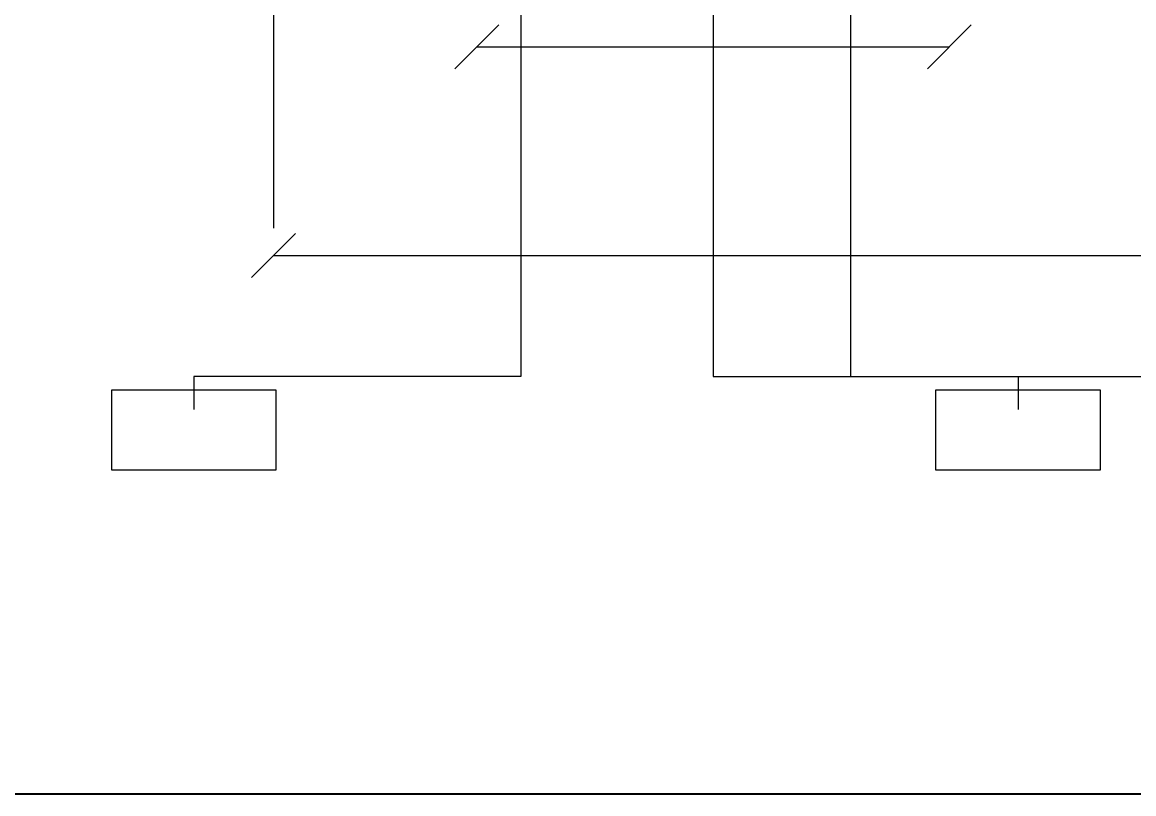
# Model space of a CAD drawing. Header units: millimetres. Extents: x -39780 to 216580, y 220 to 11660.
# Drawn here: x 82243 to 84266, y 220 to 1625 of the extents above; entities that cross this region are included whole.
import ezdxf

# ---------------------------------------------------------------- set-up
doc = ezdxf.new("R2010")
doc.units = ezdxf.units.MM
for name, color, linetype, lineweight in [('DIM', 7, 'CONTINUOUS', 13), ('FRAME', 7, 'CONTINUOUS', 25), ('TAG', 7, 'CONTINUOUS', 13)]:
    doc.layers.add(name, color=color, linetype=linetype, lineweight=lineweight)

msp = doc.modelspace()

# ---------------------------------------------------------------- linework, layer by layer
at = {"layer": 'DIM'}
for p, q in [((82700, 1850), (82700, 1250)), ((83030, 1540), (83110, 1620)), ((83890, 1540), (83970, 1620)), ((83070, 1580), (83930, 1580)), ((82660, 1160), (82740, 1240)), ((82700, 1200), (85710, 1200))]:
    msp.add_line(p, q, dxfattribs=at)
at = {"layer": 'FRAME'}
msp.add_line((80220, 220), (96580, 220), dxfattribs=at)
at = {"layer": 'TAG'}
for p, q in [((83150, 3350), (83150, 980)), ((83500, 3250), (83500, 980)), ((83750, 1930), (83750, 980)), ((83150, 980), (82555, 980)), ((82555, 980), (82555, 920)), ((83500, 980), (84055, 980)), ((83750, 980), (85555, 980)), ((84055, 980), (84055, 920)), ((82705, 955), (82405, 955)), ((82405, 955), (82405, 810)), ((82705, 810), (82705, 955)), ((84205, 955), (83905, 955)), ((83905, 955), (83905, 810)), ((84205, 810), (84205, 955)), ((82405, 810), (82705, 810)), ((83905, 810), (84205, 810))]:
    msp.add_line(p, q, dxfattribs=at)

doc.saveas('drawing.dxf')
